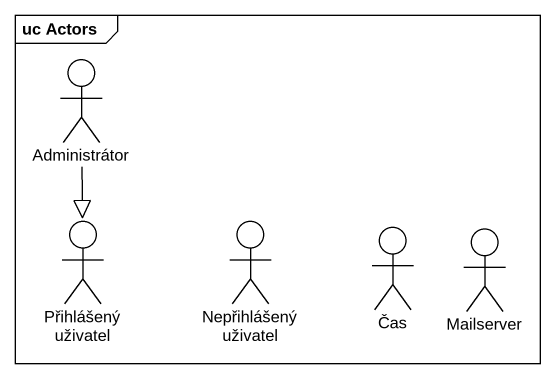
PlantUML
@startuml
mainframe uc Actors
actor Administrátor
actor "Přihlášený uživatel" as Přihlášený_uživatel
actor "Nepřihlášený uživatel" as Nepřihlášený_uživatel
actor Čas
actor Mailserver
Administrátor --|> Přihlášený_uživatel
@enduml
